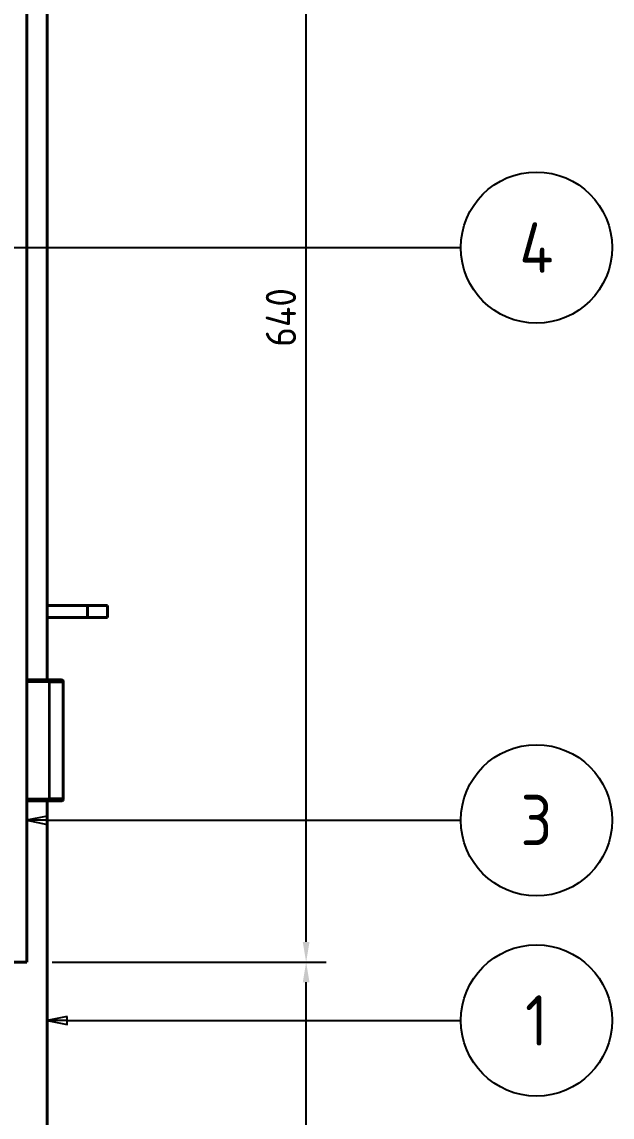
# Model space of a CAD drawing. Header units: millimetres. Extents: x 0 to 4205, y 0 to 2970.
# Drawn here: x 2052 to 2344, y 804 to 1347 of the extents above; entities that cross this region are included whole.
import ezdxf

# ---------------------------------------------------------------- set-up
doc = ezdxf.new("R2010")
doc.units = ezdxf.units.MM
doc.header["$LTSCALE"] = 5
for name, color, linetype, lineweight in [('가시적인 것(ISO)', 3, 'Continuous', 40), ('가시적인 좁은 것(ISO)', 3, 'Continuous', 35), ('기호(ISO)', 5, 'Continuous', 25), ('치수(ISO)', 2, 'Continuous', 25)]:
    doc.layers.add(name, color=color, linetype=linetype, lineweight=lineweight)
doc.styles.add('부품번호텍스트_PSTEK_POSCO', font='isocp.shx')
doc.styles.add('치수 텍스트_PSTEK_POSCO', font='isocp.shx')
doc.dimstyles.new('치수_PSTEK_POSCO', dxfattribs={"dimscale": 5, "dimtxt": 3, "dimasz": 2, "dimexe": 2, "dimexo": 2.5, "dimgap": 1, "dimtad": 1, "dimrnd": 1e-08, "dimdsep": 46, "dimtxsty": '치수 텍스트_PSTEK_POSCO', "dimcen": 0.09, "dimdle": 10, "dimclrd": 7, "dimclre": 7, "dimclrt": 2, "dimadec": 1, "dimazin": 2, "dimtfac": 1, "dimtmove": 0, "dimatfit": 3, "dimfxl": 0, "dimtolj": 1, "dimlwd": -1, "dimlwe": -1, "dimarcsym": 0})

# ---------------------------------------------------------------- blocks, each defined once
blk = doc.blocks.new('*D36')
at = {"layer": 'Defpoints', "color": 0, "transparency": 16777216}
for p in [(2054.2, 880.42), (2192.61, 880.42), (2094.2, 551.42)]:
    blk.add_point(p, dxfattribs=at)
at = {"layer": '치수(ISO)', "color": 7, "transparency": 16777216}
for p, q in [((2066.7, 880.42), (2202.61, 880.42)), ((2192.61, 561.42), (2192.61, 870.42)), ((2106.7, 551.42), (2202.61, 551.42))]:
    blk.add_line(p, q, dxfattribs=at)
for points in [[(2190.94, 870.42), (2194.28, 870.42), (2192.61, 880.42)], [(2190.94, 561.42), (2194.28, 561.42), (2192.61, 551.42)]]:
    blk.add_solid(points, dxfattribs=at)
at = {"layer": '치수(ISO)', "color": 2, "transparency": 16777216, "insert": (2180.11, 701.88), "char_height": 15, "attachment_point": 4, "rotation": 90, "style": '치수 텍스트_PSTEK_POSCO'}
blk.add_mtext('\\A1;329', dxfattribs=at)
blk = doc.blocks.new('*D37')
at = {"layer": 'Defpoints', "color": 0, "transparency": 16777216}
for p in [(2054.2, 1520.42), (2192.61, 1520.42), (2054.2, 880.42)]:
    blk.add_point(p, dxfattribs=at)
at = {"layer": '치수(ISO)', "color": 7, "transparency": 16777216}
for p, q in [((2066.7, 1520.42), (2202.61, 1520.42)), ((2192.61, 890.42), (2192.61, 1510.42)), ((2066.7, 880.42), (2202.61, 880.42))]:
    blk.add_line(p, q, dxfattribs=at)
for points in [[(2190.94, 1510.42), (2194.28, 1510.42), (2192.61, 1520.42)], [(2190.94, 890.42), (2194.28, 890.42), (2192.61, 880.42)]]:
    blk.add_solid(points, dxfattribs=at)
at = {"layer": '치수(ISO)', "color": 2, "transparency": 16777216, "insert": (2180.11, 1185.71), "char_height": 15, "attachment_point": 4, "rotation": 90, "style": '치수 텍스트_PSTEK_POSCO'}
blk.add_mtext('\\A1;640', dxfattribs=at)

msp = doc.modelspace()

# ---------------------------------------------------------------- linework, layer by layer
at = {"layer": '가시적인 것(ISO)'}
for p, q in [((2054.2036, 880.4175), (2054.2036, 1520.4175)), ((2064.2036, 1020.4175), (2064.2036, 1380.4175)), ((2064.2036, 1057.4175), (2084.2036, 1057.4175)), ((2064.2036, 1051.4175), (2064.2036, 1057.4175)), ((2094.2036, 1057.4175), (2084.2036, 1057.4175)), ((2084.2036, 1057.4175), (2084.2036, 1051.4175)), ((2094.2036, 1051.4175), (2094.2036, 1057.4175)), ((2084.2036, 1051.4175), (2064.2036, 1051.4175)), ((2084.2036, 1051.4175), (2094.2036, 1051.4175)), ((2054.2036, 1020.4175), (2065.2036, 1020.4175)), ((2065.2036, 1020.4175), (2071.2036, 1020.4175)), ((2072.2036, 1019.4175), (2072.2036, 961.4175)), ((2065.2036, 960.4175), (2054.2036, 960.4175)), ((2064.2036, 555.9175), (2064.2036, 960.4175)), ((2071.2036, 960.4175), (2065.2036, 960.4175)), ((2054.2036, 880.4175), (1654.2036, 880.4175))]:
    msp.add_line(p, q, dxfattribs=at)
for centre, start, end in [((2071.2036, 1019.4175), 0, 90), ((2071.2036, 961.4175), 270, 0)]:
    msp.add_arc(centre, 1, start, end, dxfattribs=at)
at = {"layer": '가시적인 좁은 것(ISO)'}
for p, q in [((2065.2036, 1019.4175), (2054.2036, 1019.4175)), ((2065.2036, 1019.4175), (2065.2036, 1020.4175)), ((2065.2036, 1019.4175), (2072.2036, 1019.4175)), ((2065.2036, 1019.4175), (2065.2036, 961.4175)), ((2054.2036, 961.4175), (2065.2036, 961.4175)), ((2065.2036, 960.4175), (2065.2036, 961.4175)), ((2072.2036, 961.4175), (2065.2036, 961.4175))]:
    msp.add_line(p, q, dxfattribs=at)
at = {"layer": '기호(ISO)', "color": 7}
for p, q in [((1949.0036, 1234.908), (2269.2873, 1234.908)), ((2064.2036, 952.755), (2054.2036, 950.755)), ((2064.2036, 948.755), (2064.2036, 952.755)), ((2064.2036, 950.755), (2054.2036, 950.755)), ((2054.2036, 950.755), (2064.2036, 948.755)), ((2064.2036, 950.755), (2269.2873, 950.755)), ((2074.2036, 853.435), (2064.2036, 851.435)), ((2074.2036, 849.435), (2074.2036, 853.435)), ((2074.2036, 851.435), (2064.2036, 851.435)), ((2064.2036, 851.435), (2074.2036, 849.435)), ((2074.2036, 851.435), (2269.2873, 851.435))]:
    msp.add_line(p, q, dxfattribs=at)
at = {"layer": '기호(ISO)', "color": 7, "flags": 128}
for points in [[(2064.2036, 952.7551), (2054.2036, 950.755), (2064.2036, 948.755), (2064.2036, 952.7551)], [(2074.2037, 853.435), (2064.2036, 851.435), (2074.2037, 849.435), (2074.2037, 853.435)]]:
    msp.add_lwpolyline(points, dxfattribs=at)
at = {"layer": '기호(ISO)'}
for centre in [(2306.7873, 1234.908), (2306.7873, 950.755), (2306.7873, 851.435)]:
    msp.add_circle(centre, 37.5, dxfattribs=at)
at = {"layer": '기호(ISO)', "color": 7}
for points in [[(2064.2036, 952.7551), (2054.2036, 950.755), (2064.2036, 948.755), (2064.2036, 952.7551)], [(2074.2037, 853.435), (2064.2036, 851.435), (2074.2037, 849.435), (2074.2037, 853.435)]]:
    msp.add_solid(points, dxfattribs=at)

# ---------------------------------------------------------------- texts
at = {"layer": '기호(ISO)', "color": 7, "char_height": 25, "attachment_point": 5, "style": '부품번호텍스트_PSTEK_POSCO'}
for s, insert in [('4', (2306.7873, 1234.908)), ('3', (2306.7873, 950.8742)), ('1', (2306.7873, 851.435))]:
    msp.add_mtext(s, dxfattribs=dict(at, insert=insert))

# ---------------------------------------------------------------- dimensions: what is measured, and where the dimension line sits
at = {"layer": '치수(ISO)', "color": 7}
for base, p1, p2, picture, middle in [((2192.6095, 1520.4175), (2054.2036, 880.4175), (2054.2036, 1520.4175), '*D37', (2192.6095, 1200.4175)), ((2192.6095, 880.4175), (2094.2036, 551.4175), (2054.2036, 880.4175), '*D36', (2192.6095, 715.9175))]:
    dim = msp.add_linear_dim(base=base, p1=p1, p2=p2, angle=90, dimstyle='치수_PSTEK_POSCO', override={"dimdec": 2, "dimtp": 0, "dimtm": 0, "dimtdec": 2, "dimtofl": 0, "dimatfit": 1}, dxfattribs=at)
    dim.commit()
    dim.dimension.update_dxf_attribs({"geometry": picture, "text_midpoint": middle, "dimtype": 160})

doc.saveas('drawing.dxf')
